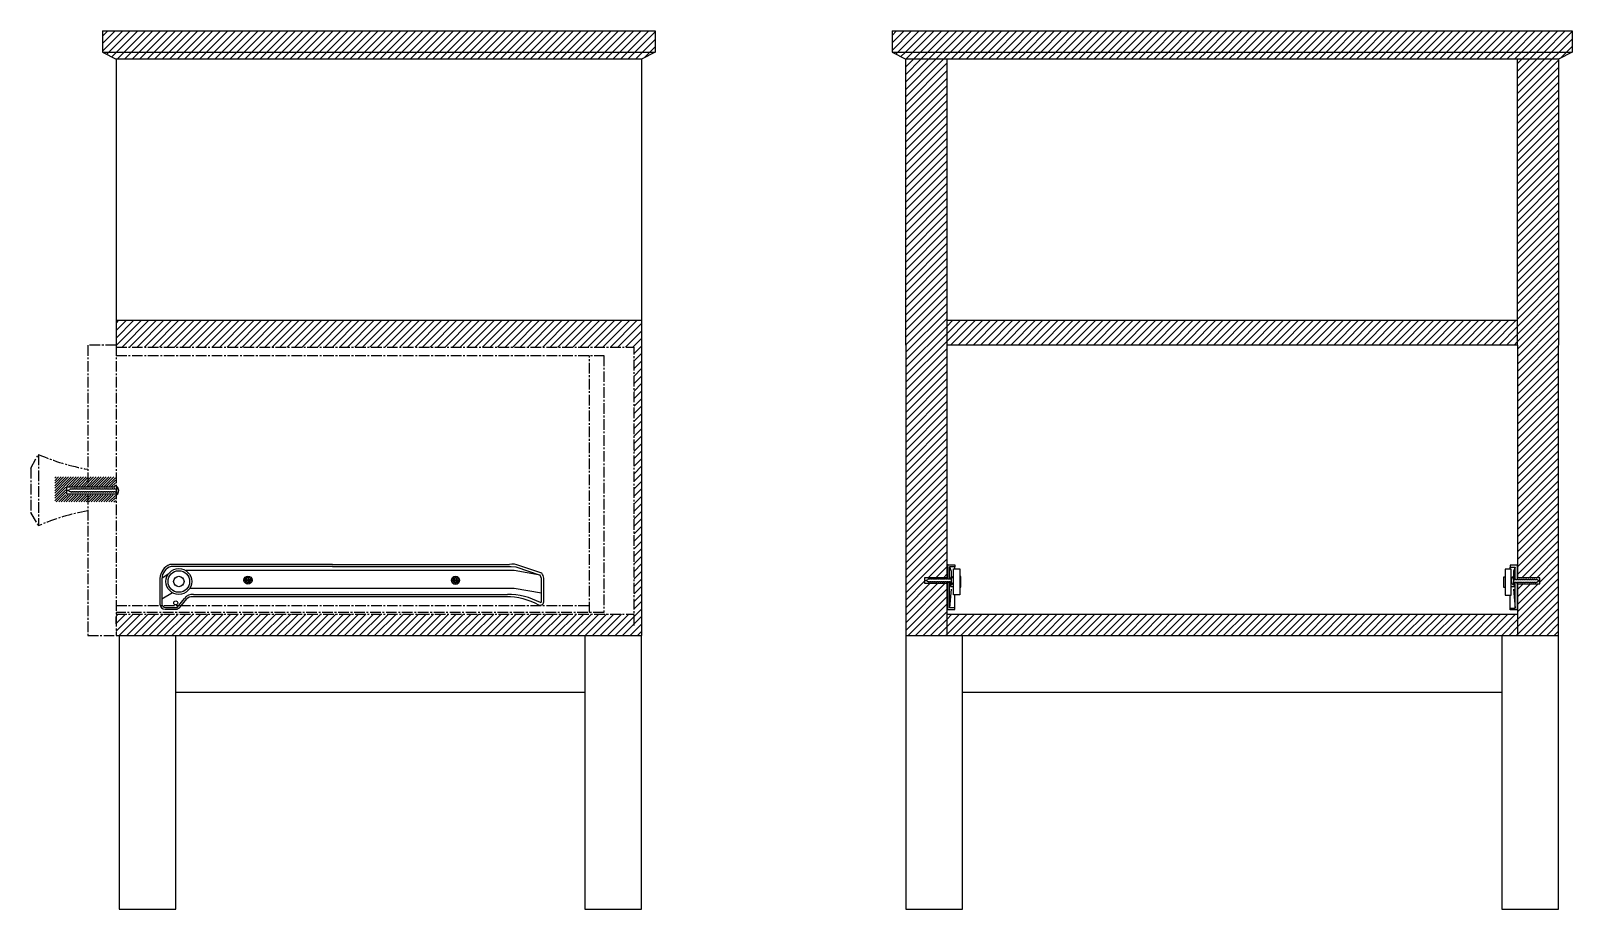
# Model space of a CAD drawing. Header units: centimetres. Extents: x -118 to 1001, y -481 to 203.
# Drawn here: x 528.3 to 637.1, y -131.3 to -69.3 of the extents above; entities that cross this region are included whole.
import ezdxf

# ---------------------------------------------------------------- set-up
doc = ezdxf.new("R2010")
doc.units = ezdxf.units.CM
doc.header["$MEASUREMENT"] = 0
doc.linetypes.add('CENTER2', pattern=[1.125, 0.75, -0.125, 0.125, -0.125])
for name, color, linetype in [('A-Furn', 8, 'Continuous'), ('binari', 1, 'Continuous'), ('cassetto', 2, 'Continuous'), ('linee di prosp', 6, 'Continuous'), ('linee in prospettp', 252, 'Continuous'), ('retini', 245, 'Continuous'), ('viti e cerniere', 3, 'Continuous')]:
    doc.layers.add(name, color=color, linetype=linetype)

# ---------------------------------------------------------------- blocks, each defined once
blk = doc.blocks.new('binariocomodino')
at = {"layer": 'linee di prosp'}
for p, q in [((0.36, 2.28), (-0.09, 1.98)), ((11.96, 2.84), (0.58, 2.84)), ((11.96, 2.54), (1.61, 2.54)), ((11.96, 2.98), (24.47, 2.98)), ((11.96, 2.84), (24.59, 2.84)), ((24.8, 2.54), (11.96, 2.54)), ((24.59, 2.84), (24.91, 2.81)), ((26.62, 2.22), (24.8, 2.54)), ((24.91, 2.81), (26.62, 2.22)), ((26.71, 1.99), (26.62, 2.22)), ((-0.22, 1.98), (-0.22, 0.17)), ((-0.09, 1.98), (-0.09, 0.17)), ((11.96, 1.27), (1.88, 1.27)), ((24.8, 1.27), (11.96, 1.27)), ((26.71, 0.94), (24.8, 1.27)), ((26.71, 0.33), (26.71, 1.99)), ((0.68, 0.97), (-0.09, 0.52)), ((1, -0.06), (1.52, 0.58)), ((2.16, 0.86), (11.96, 0.86)), ((11.96, 0.86), (24.31, 0.86)), ((11.96, 0.72), (24.23, 0.72)), ((26.65, 0.28), (26.71, 0.33)), ((0.15, -0.19), (1, -0.19)), ((0.18, -0.06), (1, -0.06))]:
    blk.add_line(p, q, dxfattribs=at)
blk.add_lwpolyline([(11.96, 2.98), (0.48, 2.98)], dxfattribs=at)
for points in [[(24.23, 0.72, -0.127421), (26.51, 0.13, 0.641777), (26.88, 0.4), (26.88, 0.4), (26.88, 2, 0.188431), (26.74, 2.35), (26.74, 2.35), (25.13, 2.91, 0.116572), (24.47, 2.98), (24.47, 2.98)], [(1.16, -0.09), (1.68, 0.55, -0.245262), (2.07, 0.72), (2.07, 0.72), (11.96, 0.72)]]:
    blk.add_lwpolyline(points, format="xyb", dxfattribs=at)
for centre, radius in [((1.12, 1.77), 0.91), ((1.12, 1.77), 0.76), ((1.12, 1.77), 0.366), ((6.01, 1.89), 0.194), ((20.66, 1.86), 0.194), ((0.9, 0.26), 0.14)]:
    blk.add_circle(centre, radius, dxfattribs=at)
for centre, radius, start, end in [((0.93, 1.93), 1.14, 112.8559, 177.4408), ((0.9, 1.9), 0.992, 108.7759, 175.2919), ((0.15, 0.18), 0.364, 181.4932, 270.0808), ((0.17, 0.2), 0.256, 186.2821, 273.1893), ((2.11, 0.1), 0.764, 86.8612, 141.065), ((24.31, -4.14), 5, 62.1698, 90), ((0.88, 0.19), 0.392, 287.1811, 315.4213)]:
    blk.add_arc(centre, radius, start, end, dxfattribs=at)

msp = doc.modelspace()

# ---------------------------------------------------------------- hatches: boundary and pattern name
at = {"layer": 'retini'}
h = msp.add_hatch(dxfattribs=at)
h.set_pattern_fill('ANSI31', color=256, scale=3)
h.paths.add_polyline_path([(572.36, -69.26), (533.36, -69.26), (533.36, -70.76), (572.36, -70.76)])
h.paths.add_polyline_path([(572.36, -70.76), (533.36, -70.76), (534.31, -71.26), (571.4, -71.26)])
h = msp.add_hatch(dxfattribs=at)
h.set_pattern_fill('ANSI31', color=256, scale=3)
h.paths.add_polyline_path([(571.4, -89.69), (534.31, -89.69), (534.31, -91.59), (570.88, -91.59), (570.88, -110.43), (534.31, -110.43), (534.31, -111.94), (571.4, -111.94)])
h = msp.add_hatch(dxfattribs=at)
h.set_pattern_fill('ANSI31', color=256)
h.set_pattern_definition([(45, (405.99261, -134.67835), (-0.08838835, 0.08838835), [])])
h.paths.add_polyline_path([(530.76, -101.42), (532.31, -101.42), (532.31, -100.75), (529.99, -100.75), (529.99, -102.51), (532.31, -102.51), (532.31, -102.02), (530.76, -102.02)])
h.paths.add_polyline_path([(534.26, -102.02), (532.31, -102.02), (532.31, -102.51), (534.26, -102.51)])
h.paths.add_polyline_path([(534.26, -100.75), (532.31, -100.75), (532.31, -101.42), (534.26, -101.43)])

# ---------------------------------------------------------------- linework, layer by layer
at = {"layer": 'A-Furn'}
for p, q in [((533.36, -69.26), (533.36, -70.76)), ((533.36, -69.26), (572.36, -69.26)), ((572.36, -69.26), (572.36, -70.76)), ((589.09, -69.26), (637.09, -69.26)), ((589.09, -69.26), (589.09, -70.76)), ((637.09, -69.26), (637.09, -70.76)), ((533.36, -70.76), (534.31, -71.26)), ((571.4, -71.26), (534.31, -71.26)), ((534.31, -71.26), (534.31, -91.6)), ((572.36, -70.76), (571.4, -71.26)), ((571.4, -71.26), (571.4, -111.94)), ((589.09, -70.76), (590.05, -71.26)), ((636.14, -71.26), (590.05, -71.26)), ((637.09, -70.76), (636.14, -71.26)), ((534.31, -89.69), (571.4, -89.69)), ((592.95, -89.69), (633.24, -89.69)), ((590.05, -91.44), (590.05, -111.94)), ((633.24, -91.44), (592.95, -91.44)), ((592.95, -91.44), (592.95, -107.84)), ((633.24, -91.44), (633.24, -107.86)), ((636.14, -111.94), (636.14, -91.44)), ((592.95, -108.28), (592.95, -111.94)), ((633.24, -108.3), (633.24, -111.94)), ((592.95, -110.43), (633.24, -110.43)), ((534.31, -111.94), (571.4, -111.94)), ((590.05, -111.94), (636.14, -111.94))]:
    msp.add_line(p, q, dxfattribs=at)
at = {"layer": 'A-Furn', "linetype": 'CENTER2'}
for p, q in [((534.31, -91.59), (570.88, -91.59)), ((570.88, -111.23), (570.88, -91.59)), ((534.31, -110.43), (570.88, -110.43))]:
    msp.add_line(p, q, dxfattribs=at)
at = {"layer": 'A-Furn'}
for points in [[(590.05, -91.44), (590.05, -71.26)], [(592.95, -71.26), (592.95, -91.44)], [(633.24, -91.44), (633.24, -71.26)], [(636.14, -71.26), (636.14, -91.44)]]:
    msp.add_lwpolyline(points, dxfattribs=at)
at = {"layer": 'binari'}
msp.add_line((534.31, -111.94), (534.52, -111.94), dxfattribs=at)
at = {"layer": 'cassetto', "linetype": 'CENTER2'}
for p, q in [((534.31, -91.44), (532.31, -91.44)), ((532.31, -91.44), (532.31, -101.48)), ((534.31, -91.44), (534.31, -111.94)), ((534.31, -92.17), (568.74, -92.17)), ((567.74, -110.32), (567.74, -92.17)), ((568.74, -92.17), (568.74, -110.32)), ((528.29, -100.12), (528.83, -99.16)), ((528.83, -99.16), (528.83, -104.19)), ((528.29, -100.12), (528.29, -103.3)), ((532.31, -101.95), (532.31, -111.94)), ((528.29, -103.3), (528.83, -104.19)), ((534.31, -109.82), (567.74, -109.82)), ((568.74, -110.32), (534.31, -110.32)), ((532.31, -111.94), (534.31, -111.94))]:
    msp.add_line(p, q, dxfattribs=at)
at = {"layer": 'cassetto'}
msp.add_line((534.31, -111.12), (534.31, -110.62), dxfattribs=at)
at = {"layer": 'cassetto', "linetype": 'CENTER2'}
for centre, start, end in [((535.07, -84.68), 246.6719, 259.9369), ((535.07, -118.67), 100.0631, 113.3281)]:
    msp.add_arc(centre, 15.77, start, end, dxfattribs=at)
at = {"layer": 'linee di prosp'}
for p, q in [((533.36, -70.76), (572.36, -70.76)), ((589.09, -70.76), (637.09, -70.76)), ((534.25, -101.48), (530.82, -101.48)), ((530.82, -101.48), (530.82, -101.95)), ((530.82, -101.95), (534.26, -101.95)), ((593.01, -106.97), (593.01, -107.91)), ((593.04, -106.95), (593.51, -106.95)), ((593.51, -107.09), (593.14, -107.09)), ((593.14, -107.09), (593.27, -107.39)), ((593.14, -107.92), (593.14, -107.09)), ((593.27, -107.39), (593.27, -107.77)), ((593.51, -106.95), (593.51, -107.09)), ((633.18, -106.97), (632.71, -106.97)), ((632.71, -106.97), (632.71, -107.11)), ((632.71, -107.11), (633.08, -107.11)), ((633.08, -107.11), (632.96, -107.41)), ((632.96, -107.41), (632.96, -107.79)), ((633.08, -107.94), (633.08, -107.11)), ((633.21, -106.99), (633.21, -107.93)), ((591.41, -108.28), (591.41, -107.84)), ((591.41, -107.84), (593.01, -107.84)), ((593.01, -108.28), (591.41, -108.28)), ((593.01, -108.15), (593.01, -110.09)), ((593.14, -109.99), (593.14, -108.15)), ((593.27, -108.66), (593.14, -109.99)), ((593.22, -107.85), (593.22, -107.96)), ((593.26, -107.85), (593.22, -107.85)), ((593.22, -108.17), (593.22, -108.48)), ((593.22, -108.48), (593.43, -108.48)), ((593.43, -107.85), (593.37, -107.85)), ((632.79, -107.87), (632.85, -107.87)), ((633, -108.5), (632.79, -108.5)), ((632.96, -107.87), (633, -107.87)), ((632.96, -108.68), (633.08, -110.01)), ((633, -107.87), (633, -107.98)), ((633, -108.19), (633, -108.5)), ((633.08, -110.01), (633.08, -108.17)), ((634.81, -107.86), (633.21, -107.86)), ((633.21, -108.17), (633.21, -110.11)), ((633.21, -108.3), (634.81, -108.3)), ((634.81, -108.3), (634.81, -107.86)), ((593.04, -110.11), (593.51, -110.11)), ((593.51, -109.99), (593.14, -109.99)), ((593.51, -110.11), (593.51, -109.99)), ((632.71, -110.13), (632.71, -110.01)), ((632.71, -110.01), (633.08, -110.01)), ((633.18, -110.13), (632.71, -110.13)), ((534.52, -111.94), (534.52, -131.26)), ((538.52, -131.26), (538.52, -111.94)), ((567.4, -111.94), (567.4, -131.26)), ((571.4, -131.26), (571.4, -111.94)), ((590.05, -111.94), (590.05, -131.26)), ((594.05, -131.26), (594.05, -111.94)), ((632.14, -111.94), (632.14, -131.26)), ((636.14, -131.26), (636.14, -111.94)), ((538.52, -115.94), (567.4, -115.94)), ((594.05, -115.94), (632.14, -115.94)), ((534.52, -131.26), (538.52, -131.26)), ((567.4, -131.26), (571.4, -131.26)), ((590.05, -131.26), (594.05, -131.26)), ((632.14, -131.26), (636.14, -131.26))]:
    msp.add_line(p, q, dxfattribs=at)
for points in [[(593.43, -107.24), (593.86, -107.24), (593.86, -109.08), (593.43, -109.08)], [(632.79, -107.26), (632.36, -107.26), (632.36, -109.1), (632.79, -109.1)]]:
    msp.add_lwpolyline(points, close=True, dxfattribs=at)
for points in [[(593.86, -108.53), (593.95, -108.53), (593.95, -107.78), (593.86, -107.78)], [(632.36, -108.55), (632.27, -108.55), (632.27, -107.8), (632.36, -107.8)]]:
    msp.add_lwpolyline(points, dxfattribs=at)
for centre, start, end in [((593.04, -106.98), 87.1352, 172.8843), ((633.18, -107), 7.1157, 92.8648), ((593.04, -110.08), 198.031, 272.8648), ((633.18, -110.1), 267.1352, 341.969)]:
    msp.add_arc(centre, 0.0309, start, end, dxfattribs=at)
at = {"layer": 'linee in prospettp'}
for p, q in [((593.51, -107.24), (593.51, -107.09)), ((632.71, -107.26), (632.71, -107.11)), ((593.51, -109.99), (593.51, -109.08)), ((632.71, -110.01), (632.71, -109.1))]:
    msp.add_line(p, q, dxfattribs=at)
at = {"layer": 'retini', "linetype": 'Continuous'}
for p, q in [((589.09, -69.58), (589.41, -69.26)), ((589.09, -70.11), (589.94, -69.26)), ((589.09, -70.64), (590.47, -69.26)), ((589.5, -70.76), (591, -69.26)), ((590.03, -70.76), (591.53, -69.26)), ((590.56, -70.76), (592.06, -69.26)), ((591.09, -70.76), (592.59, -69.26)), ((591.62, -70.76), (593.12, -69.26)), ((592.15, -70.76), (593.65, -69.26)), ((592.68, -70.76), (594.18, -69.26)), ((593.21, -70.76), (594.71, -69.26)), ((593.75, -70.76), (595.25, -69.26)), ((594.28, -70.76), (595.78, -69.26)), ((594.81, -70.76), (596.31, -69.26)), ((595.34, -70.76), (596.84, -69.26)), ((595.87, -70.76), (597.37, -69.26)), ((596.4, -70.76), (597.9, -69.26)), ((596.93, -70.76), (598.43, -69.26)), ((597.46, -70.76), (598.96, -69.26)), ((597.99, -70.76), (599.49, -69.26)), ((598.52, -70.76), (600.02, -69.26)), ((599.05, -70.76), (600.55, -69.26)), ((599.58, -70.76), (601.08, -69.26)), ((600.11, -70.76), (601.61, -69.26)), ((600.64, -70.76), (602.14, -69.26)), ((601.17, -70.76), (602.67, -69.26)), ((601.7, -70.76), (603.2, -69.26)), ((602.23, -70.76), (603.73, -69.26)), ((602.76, -70.76), (604.26, -69.26)), ((603.29, -70.76), (604.79, -69.26)), ((603.82, -70.76), (605.32, -69.26)), ((604.35, -70.76), (605.85, -69.26)), ((604.88, -70.76), (606.38, -69.26)), ((605.41, -70.76), (606.91, -69.26)), ((605.94, -70.76), (607.44, -69.26)), ((606.47, -70.76), (607.97, -69.26)), ((607, -70.76), (608.5, -69.26)), ((607.53, -70.76), (609.03, -69.26)), ((608.06, -70.76), (609.56, -69.26)), ((608.59, -70.76), (610.09, -69.26)), ((609.12, -70.76), (610.62, -69.26)), ((609.65, -70.76), (611.15, -69.26)), ((610.19, -70.76), (611.69, -69.26)), ((610.72, -70.76), (612.22, -69.26)), ((611.25, -70.76), (612.75, -69.26)), ((611.78, -70.76), (613.28, -69.26)), ((612.31, -70.76), (613.81, -69.26)), ((612.84, -70.76), (614.34, -69.26)), ((613.37, -70.76), (614.87, -69.26)), ((613.9, -70.76), (615.4, -69.26)), ((614.43, -70.76), (615.93, -69.26)), ((614.96, -70.76), (616.46, -69.26)), ((615.49, -70.76), (616.99, -69.26)), ((616.02, -70.76), (617.52, -69.26)), ((616.55, -70.76), (618.05, -69.26)), ((617.08, -70.76), (618.58, -69.26)), ((617.61, -70.76), (619.11, -69.26)), ((618.14, -70.76), (619.64, -69.26)), ((618.67, -70.76), (620.17, -69.26)), ((619.2, -70.76), (620.7, -69.26)), ((619.73, -70.76), (621.23, -69.26)), ((620.26, -70.76), (621.76, -69.26)), ((620.79, -70.76), (622.29, -69.26)), ((621.32, -70.76), (622.82, -69.26)), ((621.85, -70.76), (623.35, -69.26)), ((622.38, -70.76), (623.88, -69.26)), ((622.91, -70.76), (624.41, -69.26)), ((623.44, -70.76), (624.94, -69.26)), ((623.97, -70.76), (625.47, -69.26)), ((624.5, -70.76), (626, -69.26)), ((625.03, -70.76), (626.53, -69.26)), ((625.56, -70.76), (627.06, -69.26)), ((626.1, -70.76), (627.6, -69.26)), ((626.63, -70.76), (628.13, -69.26)), ((627.16, -70.76), (628.66, -69.26)), ((627.69, -70.76), (629.19, -69.26)), ((628.22, -70.76), (629.72, -69.26)), ((628.75, -70.76), (630.25, -69.26)), ((629.28, -70.76), (630.78, -69.26)), ((629.81, -70.76), (631.31, -69.26)), ((630.34, -70.76), (631.84, -69.26)), ((630.87, -70.76), (632.37, -69.26)), ((631.4, -70.76), (632.9, -69.26)), ((631.93, -70.76), (633.43, -69.26)), ((632.46, -70.76), (633.96, -69.26)), ((632.99, -70.76), (634.49, -69.26)), ((633.52, -70.76), (635.02, -69.26)), ((634.05, -70.76), (635.55, -69.26)), ((634.58, -70.76), (636.08, -69.26)), ((635.11, -70.76), (636.61, -69.26)), ((635.64, -70.76), (637.09, -69.31)), ((636.17, -70.76), (637.09, -69.84)), ((636.7, -70.76), (637.09, -70.37)), ((589.36, -70.9), (589.5, -70.76)), ((589.71, -71.08), (590.03, -70.76)), ((590.05, -71.27), (590.06, -71.26)), ((590.05, -71.8), (590.59, -71.26)), ((590.05, -72.33), (591.12, -71.26)), ((590.05, -72.86), (591.65, -71.26)), ((590.05, -73.39), (592.18, -71.26)), ((590.05, -73.92), (592.71, -71.26)), ((590.05, -74.45), (592.95, -71.55)), ((590.06, -71.26), (590.56, -70.76)), ((590.59, -71.26), (591.09, -70.76)), ((591.12, -71.26), (591.62, -70.76)), ((591.65, -71.26), (592.15, -70.76)), ((592.18, -71.26), (592.68, -70.76)), ((592.71, -71.26), (593.21, -70.76)), ((593.25, -71.26), (593.75, -70.76)), ((593.78, -71.26), (594.28, -70.76)), ((594.31, -71.26), (594.81, -70.76)), ((594.84, -71.26), (595.34, -70.76)), ((595.37, -71.26), (595.87, -70.76)), ((595.9, -71.26), (596.4, -70.76)), ((596.43, -71.26), (596.93, -70.76)), ((596.96, -71.26), (597.46, -70.76)), ((597.49, -71.26), (597.99, -70.76)), ((598.02, -71.26), (598.52, -70.76)), ((598.55, -71.26), (599.05, -70.76)), ((599.08, -71.26), (599.58, -70.76)), ((599.61, -71.26), (600.11, -70.76)), ((600.14, -71.26), (600.64, -70.76)), ((600.67, -71.26), (601.17, -70.76)), ((601.2, -71.26), (601.7, -70.76)), ((601.73, -71.26), (602.23, -70.76)), ((602.26, -71.26), (602.76, -70.76)), ((602.79, -71.26), (603.29, -70.76)), ((603.32, -71.26), (603.82, -70.76)), ((603.85, -71.26), (604.35, -70.76)), ((604.38, -71.26), (604.88, -70.76)), ((604.91, -71.26), (605.41, -70.76)), ((605.44, -71.26), (605.94, -70.76)), ((605.97, -71.26), (606.47, -70.76)), ((606.5, -71.26), (607, -70.76)), ((607.03, -71.26), (607.53, -70.76)), ((607.56, -71.26), (608.06, -70.76)), ((608.09, -71.26), (608.59, -70.76)), ((608.62, -71.26), (609.12, -70.76)), ((609.15, -71.26), (609.65, -70.76)), ((609.69, -71.26), (610.19, -70.76)), ((610.22, -71.26), (610.72, -70.76)), ((610.75, -71.26), (611.25, -70.76)), ((611.28, -71.26), (611.78, -70.76)), ((611.81, -71.26), (612.31, -70.76)), ((612.34, -71.26), (612.84, -70.76)), ((612.87, -71.26), (613.37, -70.76)), ((613.4, -71.26), (613.9, -70.76)), ((613.93, -71.26), (614.43, -70.76)), ((614.46, -71.26), (614.96, -70.76)), ((614.99, -71.26), (615.49, -70.76)), ((615.52, -71.26), (616.02, -70.76)), ((616.05, -71.26), (616.55, -70.76)), ((616.58, -71.26), (617.08, -70.76)), ((617.11, -71.26), (617.61, -70.76)), ((617.64, -71.26), (618.14, -70.76)), ((618.17, -71.26), (618.67, -70.76)), ((618.7, -71.26), (619.2, -70.76)), ((619.23, -71.26), (619.73, -70.76)), ((619.76, -71.26), (620.26, -70.76)), ((620.29, -71.26), (620.79, -70.76)), ((620.82, -71.26), (621.32, -70.76)), ((621.35, -71.26), (621.85, -70.76)), ((621.88, -71.26), (622.38, -70.76)), ((622.41, -71.26), (622.91, -70.76)), ((622.94, -71.26), (623.44, -70.76)), ((623.47, -71.26), (623.97, -70.76)), ((624, -71.26), (624.5, -70.76)), ((624.53, -71.26), (625.03, -70.76)), ((625.06, -71.26), (625.56, -70.76)), ((625.6, -71.26), (626.1, -70.76)), ((626.13, -71.26), (626.63, -70.76)), ((626.66, -71.26), (627.16, -70.76)), ((627.19, -71.26), (627.69, -70.76)), ((627.72, -71.26), (628.22, -70.76)), ((628.25, -71.26), (628.75, -70.76)), ((628.78, -71.26), (629.28, -70.76)), ((629.31, -71.26), (629.81, -70.76)), ((629.84, -71.26), (630.34, -70.76)), ((630.37, -71.26), (630.87, -70.76)), ((630.9, -71.26), (631.4, -70.76)), ((631.43, -71.26), (631.93, -70.76)), ((631.96, -71.26), (632.46, -70.76)), ((632.49, -71.26), (632.99, -70.76)), ((633.02, -71.26), (633.52, -70.76)), ((633.24, -71.57), (633.55, -71.26)), ((633.24, -72.1), (634.08, -71.26)), ((633.24, -72.63), (634.61, -71.26)), ((633.24, -73.16), (635.14, -71.26)), ((633.24, -73.69), (635.67, -71.26)), ((633.24, -74.22), (636.14, -71.32)), ((633.55, -71.26), (634.05, -70.76)), ((634.08, -71.26), (634.58, -70.76)), ((634.61, -71.26), (635.11, -70.76)), ((635.14, -71.26), (635.64, -70.76)), ((635.67, -71.26), (636.17, -70.76)), ((636.27, -71.19), (636.7, -70.76)), ((590.05, -74.98), (592.95, -72.08)), ((590.05, -75.51), (592.95, -72.62)), ((633.24, -74.75), (636.14, -71.85)), ((633.24, -75.28), (636.14, -72.38)), ((590.05, -76.04), (592.95, -73.15)), ((590.05, -76.57), (592.95, -73.68)), ((633.24, -75.81), (636.14, -72.91)), ((633.24, -76.34), (636.14, -73.44)), ((633.24, -76.87), (636.14, -73.97)), ((590.05, -77.1), (592.95, -74.21)), ((590.05, -77.63), (592.95, -74.74)), ((633.24, -77.4), (636.14, -74.5)), ((633.24, -77.93), (636.14, -75.03)), ((590.05, -78.16), (592.95, -75.27)), ((590.05, -78.69), (592.95, -75.8)), ((633.24, -78.46), (636.14, -75.57)), ((633.24, -78.99), (636.14, -76.1)), ((590.05, -79.23), (592.95, -76.33)), ((590.05, -79.76), (592.95, -76.86)), ((633.24, -79.52), (636.14, -76.63)), ((633.24, -80.05), (636.14, -77.16)), ((590.05, -80.29), (592.95, -77.39)), ((590.05, -80.82), (592.95, -77.92)), ((633.24, -80.58), (636.14, -77.69)), ((633.24, -81.11), (636.14, -78.22)), ((590.05, -81.35), (592.95, -78.45)), ((590.05, -81.88), (592.95, -78.98)), ((633.24, -81.64), (636.14, -78.75)), ((633.24, -82.18), (636.14, -79.28)), ((590.05, -82.41), (592.95, -79.51)), ((590.05, -82.94), (592.95, -80.04)), ((633.24, -82.71), (636.14, -79.81)), ((633.24, -83.24), (636.14, -80.34)), ((590.05, -83.47), (592.95, -80.57)), ((590.05, -84), (592.95, -81.1)), ((633.24, -83.77), (636.14, -80.87)), ((633.24, -84.3), (636.14, -81.4)), ((590.05, -84.53), (592.95, -81.63)), ((590.05, -85.06), (592.95, -82.16)), ((633.24, -84.83), (636.14, -81.93)), ((633.24, -85.36), (636.14, -82.46)), ((590.05, -85.59), (592.95, -82.69)), ((590.05, -86.12), (592.95, -83.22)), ((590.05, -86.65), (592.95, -83.75)), ((633.24, -85.89), (636.14, -82.99)), ((633.24, -86.42), (636.14, -83.52)), ((590.05, -87.18), (592.95, -84.28)), ((590.05, -87.71), (592.95, -84.81)), ((633.24, -86.95), (636.14, -84.05)), ((633.24, -87.48), (636.14, -84.58)), ((590.05, -88.24), (592.95, -85.34)), ((590.05, -88.77), (592.95, -85.87)), ((633.24, -88.01), (636.14, -85.11)), ((633.24, -88.54), (636.14, -85.64)), ((590.05, -89.3), (592.95, -86.4)), ((590.05, -89.83), (592.95, -86.93)), ((633.24, -89.07), (636.14, -86.17)), ((633.24, -89.6), (636.14, -86.7)), ((590.05, -90.36), (592.95, -87.46)), ((590.05, -90.89), (592.95, -87.99)), ((633.24, -90.13), (636.14, -87.23)), ((633.24, -90.66), (636.14, -87.76)), ((590.05, -91.42), (592.95, -88.53)), ((590.05, -91.95), (592.95, -89.06)), ((633.24, -91.19), (636.14, -88.29)), ((633.24, -91.72), (636.14, -88.82)), ((590.05, -92.48), (592.95, -89.59)), ((590.05, -93.01), (592.95, -90.12)), ((592.95, -90.12), (593.38, -89.69)), ((592.95, -90.65), (593.91, -89.69)), ((592.95, -91.18), (594.44, -89.69)), ((593.22, -91.44), (594.97, -89.69)), ((593.75, -91.44), (595.5, -89.69)), ((594.28, -91.44), (596.03, -89.69)), ((594.81, -91.44), (596.56, -89.69)), ((595.34, -91.44), (597.09, -89.69)), ((595.87, -91.44), (597.62, -89.69)), ((596.4, -91.44), (598.15, -89.69)), ((596.93, -91.44), (598.68, -89.69)), ((597.46, -91.44), (599.21, -89.69)), ((597.99, -91.44), (599.74, -89.69)), ((598.52, -91.44), (600.27, -89.69)), ((599.05, -91.44), (600.8, -89.69)), ((599.58, -91.44), (601.33, -89.69)), ((600.11, -91.44), (601.86, -89.69)), ((600.64, -91.44), (602.39, -89.69)), ((601.17, -91.44), (602.93, -89.69)), ((601.7, -91.44), (603.46, -89.69)), ((602.23, -91.44), (603.99, -89.69)), ((602.77, -91.44), (604.52, -89.69)), ((603.3, -91.44), (605.05, -89.69)), ((603.83, -91.44), (605.58, -89.69)), ((604.36, -91.44), (606.11, -89.69)), ((604.89, -91.44), (606.64, -89.69)), ((605.42, -91.44), (607.17, -89.69)), ((605.95, -91.44), (607.7, -89.69)), ((606.48, -91.44), (608.23, -89.69)), ((607.01, -91.44), (608.76, -89.69)), ((607.54, -91.44), (609.29, -89.69)), ((608.07, -91.44), (609.82, -89.69)), ((608.6, -91.44), (610.35, -89.69)), ((609.13, -91.44), (610.88, -89.69)), ((609.66, -91.44), (611.41, -89.69)), ((610.19, -91.44), (611.94, -89.69)), ((610.72, -91.44), (612.47, -89.69)), ((611.25, -91.44), (613, -89.69)), ((611.78, -91.44), (613.53, -89.69)), ((612.31, -91.44), (614.06, -89.69)), ((612.84, -91.44), (614.59, -89.69)), ((613.37, -91.44), (615.12, -89.69)), ((613.9, -91.44), (615.65, -89.69)), ((614.43, -91.44), (616.18, -89.69)), ((614.96, -91.44), (616.71, -89.69)), ((615.49, -91.44), (617.24, -89.69)), ((616.02, -91.44), (617.77, -89.69)), ((616.55, -91.44), (618.3, -89.69)), ((617.08, -91.44), (618.84, -89.69)), ((617.61, -91.44), (619.37, -89.69)), ((618.14, -91.44), (619.9, -89.69)), ((618.67, -91.44), (620.43, -89.69)), ((619.21, -91.44), (620.96, -89.69)), ((619.74, -91.44), (621.49, -89.69)), ((620.27, -91.44), (622.02, -89.69)), ((620.8, -91.44), (622.55, -89.69)), ((621.33, -91.44), (623.08, -89.69)), ((621.86, -91.44), (623.61, -89.69)), ((622.39, -91.44), (624.14, -89.69)), ((622.92, -91.44), (624.67, -89.69)), ((623.45, -91.44), (625.2, -89.69)), ((623.98, -91.44), (625.73, -89.69)), ((624.51, -91.44), (626.26, -89.69)), ((625.04, -91.44), (626.79, -89.69)), ((625.57, -91.44), (627.32, -89.69)), ((626.1, -91.44), (627.85, -89.69)), ((626.63, -91.44), (628.38, -89.69)), ((627.16, -91.44), (628.91, -89.69)), ((627.69, -91.44), (629.44, -89.69)), ((628.22, -91.44), (629.97, -89.69)), ((628.75, -91.44), (630.5, -89.69)), ((629.28, -91.44), (631.03, -89.69)), ((629.81, -91.44), (631.56, -89.69)), ((630.34, -91.44), (632.09, -89.69)), ((630.87, -91.44), (632.62, -89.69)), ((631.4, -91.44), (633.15, -89.69)), ((631.93, -91.44), (633.24, -90.13)), ((633.24, -92.25), (636.14, -89.35)), ((633.24, -92.78), (636.14, -89.88)), ((590.05, -93.54), (592.95, -90.65)), ((590.05, -94.07), (592.95, -91.18)), ((632.46, -91.44), (633.24, -90.66)), ((632.99, -91.44), (633.24, -91.19)), ((633.24, -93.31), (636.14, -90.41)), ((633.24, -93.84), (636.14, -90.94)), ((590.05, -94.6), (592.95, -91.71)), ((590.05, -95.14), (592.95, -92.24)), ((633.24, -94.37), (636.14, -91.48)), ((633.24, -94.9), (636.14, -92.01)), ((590.05, -95.67), (592.95, -92.77)), ((590.05, -96.2), (592.95, -93.3)), ((633.24, -95.43), (636.14, -92.54)), ((633.24, -95.96), (636.14, -93.07)), ((590.05, -96.73), (592.95, -93.83)), ((590.05, -97.26), (592.95, -94.36)), ((633.24, -96.49), (636.14, -93.6)), ((633.24, -97.02), (636.14, -94.13)), ((633.24, -97.55), (636.14, -94.66)), ((590.05, -97.79), (592.95, -94.89)), ((590.05, -98.32), (592.95, -95.42)), ((633.24, -98.09), (636.14, -95.19)), ((633.24, -98.62), (636.14, -95.72)), ((590.05, -98.85), (592.95, -95.95)), ((590.05, -99.38), (592.95, -96.48)), ((633.24, -99.15), (636.14, -96.25)), ((633.24, -99.68), (636.14, -96.78)), ((590.05, -99.91), (592.95, -97.01)), ((590.05, -100.44), (592.95, -97.54)), ((633.24, -100.21), (636.14, -97.31)), ((633.24, -100.74), (636.14, -97.84)), ((590.05, -100.97), (592.95, -98.07)), ((590.05, -101.5), (592.95, -98.6)), ((633.24, -101.27), (636.14, -98.37)), ((633.24, -101.8), (636.14, -98.9)), ((590.05, -102.03), (592.95, -99.13)), ((590.05, -102.56), (592.95, -99.66)), ((633.24, -102.33), (636.14, -99.43)), ((633.24, -102.86), (636.14, -99.96)), ((590.05, -103.09), (592.95, -100.19)), ((590.05, -103.62), (592.95, -100.72)), ((633.24, -103.39), (636.14, -100.49)), ((633.24, -103.92), (636.14, -101.02)), ((590.05, -104.15), (592.95, -101.25)), ((590.05, -104.68), (592.95, -101.78)), ((633.24, -104.45), (636.14, -101.55)), ((633.24, -104.98), (636.14, -102.08)), ((590.05, -105.21), (592.95, -102.31)), ((590.05, -105.74), (592.95, -102.84)), ((633.24, -105.51), (636.14, -102.61)), ((633.24, -106.04), (636.14, -103.14)), ((590.05, -106.27), (592.95, -103.37)), ((590.05, -106.8), (592.95, -103.9)), ((590.05, -107.33), (592.95, -104.44)), ((633.24, -106.57), (636.14, -103.67)), ((633.24, -107.1), (636.14, -104.2)), ((590.05, -107.86), (592.95, -104.97)), ((590.05, -108.39), (592.95, -105.5)), ((633.24, -107.63), (636.14, -104.73)), ((633.54, -107.86), (636.14, -105.26)), ((590.05, -108.92), (592.95, -106.03)), ((591.67, -107.84), (592.95, -106.56)), ((634.07, -107.86), (636.14, -105.79)), ((634.6, -107.86), (636.14, -106.32)), ((592.2, -107.84), (592.95, -107.09)), ((592.73, -107.84), (592.95, -107.62)), ((633.24, -110.28), (636.14, -107.39)), ((634.81, -108.18), (636.14, -106.85)), ((590.05, -109.45), (591.41, -108.09)), ((590.05, -109.98), (591.76, -108.28)), ((590.05, -110.51), (592.29, -108.28)), ((590.05, -111.04), (592.82, -108.28)), ((590.05, -111.58), (592.95, -108.68)), ((633.24, -110.81), (636.14, -107.92)), ((633.24, -108.69), (633.63, -108.3)), ((633.24, -109.22), (634.16, -108.3)), ((633.24, -109.75), (634.69, -108.3)), ((633.24, -111.34), (636.14, -108.45)), ((590.22, -111.94), (592.95, -109.21)), ((590.75, -111.94), (592.95, -109.74)), ((633.24, -111.87), (636.14, -108.98)), ((633.71, -111.94), (636.14, -109.51)), ((591.28, -111.94), (592.95, -110.27)), ((591.81, -111.94), (592.95, -110.8)), ((592.95, -110.8), (593.31, -110.43)), ((592.95, -111.33), (593.85, -110.43)), ((592.95, -111.86), (594.38, -110.43)), ((593.4, -111.94), (594.91, -110.43)), ((593.93, -111.94), (595.44, -110.43)), ((594.46, -111.94), (595.97, -110.43)), ((594.99, -111.94), (596.5, -110.43)), ((595.52, -111.94), (597.03, -110.43)), ((596.05, -111.94), (597.56, -110.43)), ((596.58, -111.94), (598.09, -110.43)), ((597.11, -111.94), (598.62, -110.43)), ((597.65, -111.94), (599.15, -110.43)), ((598.18, -111.94), (599.68, -110.43)), ((598.71, -111.94), (600.21, -110.43)), ((599.24, -111.94), (600.74, -110.43)), ((599.77, -111.94), (601.27, -110.43)), ((600.3, -111.94), (601.8, -110.43)), ((600.83, -111.94), (602.33, -110.43)), ((601.36, -111.94), (602.86, -110.43)), ((601.89, -111.94), (603.39, -110.43)), ((602.42, -111.94), (603.92, -110.43)), ((602.95, -111.94), (604.45, -110.43)), ((603.48, -111.94), (604.98, -110.43)), ((604.01, -111.94), (605.51, -110.43)), ((604.54, -111.94), (606.04, -110.43)), ((605.07, -111.94), (606.57, -110.43)), ((605.6, -111.94), (607.1, -110.43)), ((606.13, -111.94), (607.63, -110.43)), ((606.66, -111.94), (608.16, -110.43)), ((607.19, -111.94), (608.69, -110.43)), ((607.72, -111.94), (609.22, -110.43)), ((608.25, -111.94), (609.76, -110.43)), ((608.78, -111.94), (610.29, -110.43)), ((609.31, -111.94), (610.82, -110.43)), ((609.84, -111.94), (611.35, -110.43)), ((610.37, -111.94), (611.88, -110.43)), ((610.9, -111.94), (612.41, -110.43)), ((611.43, -111.94), (612.94, -110.43)), ((611.96, -111.94), (613.47, -110.43)), ((612.49, -111.94), (614, -110.43)), ((613.02, -111.94), (614.53, -110.43)), ((613.56, -111.94), (615.06, -110.43)), ((614.09, -111.94), (615.59, -110.43)), ((614.62, -111.94), (616.12, -110.43)), ((615.15, -111.94), (616.65, -110.43)), ((615.68, -111.94), (617.18, -110.43)), ((616.21, -111.94), (617.71, -110.43)), ((616.74, -111.94), (618.24, -110.43)), ((617.27, -111.94), (618.77, -110.43)), ((617.8, -111.94), (619.3, -110.43)), ((618.33, -111.94), (619.83, -110.43)), ((618.86, -111.94), (620.36, -110.43)), ((619.39, -111.94), (620.89, -110.43)), ((619.92, -111.94), (621.42, -110.43)), ((620.45, -111.94), (621.95, -110.43)), ((620.98, -111.94), (622.48, -110.43)), ((621.51, -111.94), (623.01, -110.43)), ((622.04, -111.94), (623.54, -110.43)), ((622.57, -111.94), (624.07, -110.43)), ((623.1, -111.94), (624.6, -110.43)), ((623.63, -111.94), (625.13, -110.43)), ((624.16, -111.94), (625.66, -110.43)), ((624.69, -111.94), (626.2, -110.43)), ((625.22, -111.94), (626.73, -110.43)), ((625.75, -111.94), (627.26, -110.43)), ((626.28, -111.94), (627.79, -110.43)), ((626.81, -111.94), (628.32, -110.43)), ((627.34, -111.94), (628.85, -110.43)), ((627.87, -111.94), (629.38, -110.43)), ((628.4, -111.94), (629.91, -110.43)), ((628.93, -111.94), (630.44, -110.43)), ((629.47, -111.94), (630.97, -110.43)), ((630, -111.94), (631.5, -110.43)), ((630.53, -111.94), (632.03, -110.43)), ((631.06, -111.94), (632.56, -110.43)), ((631.59, -111.94), (633.09, -110.43)), ((632.12, -111.94), (633.24, -110.81)), ((634.24, -111.94), (636.14, -110.04)), ((634.77, -111.94), (636.14, -110.57)), ((592.34, -111.94), (592.95, -111.33)), ((592.87, -111.94), (592.95, -111.86)), ((632.65, -111.94), (633.24, -111.34)), ((633.18, -111.94), (633.24, -111.87)), ((635.3, -111.94), (636.14, -111.1)), ((635.83, -111.94), (636.14, -111.63))]:
    msp.add_line(p, q, dxfattribs=at)
at = {"layer": 'viti e cerniere'}
for p, q in [((531.1, -101.56), (531.04, -101.63)), ((531.1, -101.56), (531.1, -101.61)), ((531.18, -101.61), (531.1, -101.61)), ((531.13, -101.8), (531.13, -101.85)), ((531.19, -101.8), (531.13, -101.85)), ((531.24, -101.56), (531.18, -101.61)), ((531.26, -101.8), (531.19, -101.8)), ((531.24, -101.56), (531.24, -101.61)), ((531.31, -101.61), (531.24, -101.61)), ((531.26, -101.8), (531.26, -101.85)), ((531.32, -101.8), (531.26, -101.85)), ((531.37, -101.56), (531.31, -101.61)), ((531.4, -101.8), (531.32, -101.8)), ((531.37, -101.56), (531.37, -101.61)), ((531.45, -101.61), (531.37, -101.61)), ((531.4, -101.8), (531.4, -101.85)), ((531.46, -101.8), (531.4, -101.85)), ((531.51, -101.56), (531.45, -101.61)), ((531.53, -101.8), (531.46, -101.8)), ((531.51, -101.56), (531.51, -101.61)), ((531.58, -101.61), (531.51, -101.61)), ((531.53, -101.8), (531.53, -101.85)), ((531.59, -101.8), (531.53, -101.85)), ((531.64, -101.56), (531.58, -101.61)), ((531.67, -101.8), (531.59, -101.8)), ((531.64, -101.56), (531.64, -101.61)), ((531.72, -101.61), (531.64, -101.61)), ((531.67, -101.8), (531.67, -101.85)), ((531.73, -101.8), (531.67, -101.85)), ((531.78, -101.56), (531.72, -101.61)), ((531.8, -101.8), (531.73, -101.8)), ((531.78, -101.56), (531.78, -101.61)), ((531.85, -101.61), (531.78, -101.61)), ((531.8, -101.8), (531.8, -101.85)), ((531.86, -101.8), (531.8, -101.85)), ((531.91, -101.56), (531.85, -101.61)), ((531.94, -101.8), (531.86, -101.8)), ((531.91, -101.56), (531.91, -101.61)), ((531.99, -101.61), (531.91, -101.61)), ((531.94, -101.8), (531.94, -101.85)), ((532, -101.8), (531.94, -101.85)), ((532.05, -101.56), (531.99, -101.61)), ((532.08, -101.8), (532, -101.8)), ((532.05, -101.56), (532.05, -101.61)), ((532.13, -101.61), (532.05, -101.61)), ((532.08, -101.8), (532.08, -101.85)), ((532.14, -101.8), (532.08, -101.85)), ((532.19, -101.56), (532.13, -101.61)), ((532.21, -101.8), (532.14, -101.8)), ((532.19, -101.56), (532.19, -101.61)), ((532.26, -101.61), (532.19, -101.61)), ((532.21, -101.8), (532.21, -101.85)), ((532.27, -101.8), (532.21, -101.85)), ((532.32, -101.56), (532.26, -101.61)), ((532.35, -101.8), (532.27, -101.8)), ((532.32, -101.56), (532.32, -101.61)), ((532.4, -101.61), (532.32, -101.61)), ((532.35, -101.8), (532.35, -101.85)), ((532.41, -101.8), (532.35, -101.85)), ((532.46, -101.56), (532.4, -101.61)), ((532.48, -101.8), (532.41, -101.8)), ((532.46, -101.56), (532.46, -101.61)), ((532.53, -101.61), (532.46, -101.61)), ((532.48, -101.8), (532.48, -101.85)), ((532.54, -101.8), (532.48, -101.85)), ((532.59, -101.56), (532.53, -101.61)), ((532.62, -101.8), (532.54, -101.8)), ((532.59, -101.56), (532.59, -101.61)), ((532.67, -101.61), (532.59, -101.61)), ((532.62, -101.8), (532.62, -101.85)), ((532.68, -101.8), (532.62, -101.85)), ((532.73, -101.56), (532.67, -101.61)), ((532.75, -101.8), (532.68, -101.8)), ((532.73, -101.56), (532.73, -101.61)), ((532.8, -101.61), (532.73, -101.61)), ((532.75, -101.8), (532.75, -101.85)), ((532.81, -101.8), (532.75, -101.85)), ((532.86, -101.56), (532.8, -101.61)), ((532.89, -101.8), (532.81, -101.8)), ((532.86, -101.56), (532.86, -101.61)), ((532.94, -101.61), (532.86, -101.61)), ((532.89, -101.8), (532.89, -101.85)), ((532.95, -101.8), (532.89, -101.85)), ((533, -101.56), (532.94, -101.61)), ((533.03, -101.8), (532.95, -101.8)), ((533, -101.56), (533, -101.61)), ((533.08, -101.61), (533, -101.61)), ((533.03, -101.8), (533.03, -101.85)), ((533.08, -101.8), (533.03, -101.85)), ((533.13, -101.56), (533.08, -101.61)), ((533.16, -101.8), (533.08, -101.8)), ((533.13, -101.56), (533.13, -101.61)), ((533.21, -101.61), (533.13, -101.61)), ((533.16, -101.8), (533.16, -101.85)), ((533.22, -101.8), (533.16, -101.85)), ((533.27, -101.56), (533.21, -101.61)), ((533.3, -101.8), (533.22, -101.8)), ((533.27, -101.56), (533.27, -101.61)), ((533.35, -101.61), (533.27, -101.61)), ((533.3, -101.8), (533.3, -101.85)), ((533.36, -101.8), (533.3, -101.85)), ((533.41, -101.56), (533.35, -101.61)), ((533.43, -101.8), (533.36, -101.8)), ((533.41, -101.56), (533.41, -101.61)), ((533.48, -101.61), (533.41, -101.61)), ((533.43, -101.8), (533.43, -101.85)), ((533.49, -101.8), (533.43, -101.85)), ((533.54, -101.56), (533.48, -101.61)), ((533.57, -101.8), (533.49, -101.8)), ((533.54, -101.56), (533.54, -101.61)), ((533.62, -101.61), (533.54, -101.61)), ((533.57, -101.8), (533.57, -101.85)), ((533.63, -101.8), (533.57, -101.85)), ((533.68, -101.56), (533.62, -101.61)), ((533.7, -101.8), (533.63, -101.8)), ((533.68, -101.56), (533.68, -101.61)), ((533.75, -101.61), (533.68, -101.61)), ((533.7, -101.8), (533.7, -101.85)), ((533.76, -101.8), (533.7, -101.85)), ((533.81, -101.56), (533.75, -101.61)), ((533.84, -101.8), (533.76, -101.8)), ((533.81, -101.56), (533.81, -101.61)), ((533.89, -101.61), (533.81, -101.61)), ((533.84, -101.8), (533.84, -101.85)), ((533.9, -101.8), (533.84, -101.85)), ((533.95, -101.56), (533.89, -101.61)), ((533.97, -101.8), (533.9, -101.8)), ((533.95, -101.56), (533.95, -101.61)), ((534.02, -101.61), (533.95, -101.61)), ((533.97, -101.8), (533.97, -101.85)), ((534.03, -101.8), (533.97, -101.85)), ((534.08, -101.56), (534.02, -101.61)), ((534.11, -101.8), (534.03, -101.8)), ((534.08, -101.56), (534.08, -101.61)), ((534.16, -101.61), (534.08, -101.61)), ((534.11, -101.8), (534.11, -101.85)), ((534.17, -101.8), (534.11, -101.85)), ((534.22, -101.56), (534.16, -101.61)), ((534.25, -101.8), (534.17, -101.8)), ((534.22, -101.56), (534.22, -101.61)), ((534.3, -101.61), (534.22, -101.61)), ((534.25, -101.8), (534.25, -101.85)), ((534.3, -101.8), (534.25, -101.85)), ((534.33, -101.58), (534.3, -101.61)), ((534.33, -101.8), (534.3, -101.8)), ((534.37, -101.42), (534.33, -101.42)), ((534.33, -101.42), (534.33, -101.99)), ((534.33, -101.99), (534.37, -101.99)), ((543.42, -108.08), (543.42, -107.98)), ((543.42, -107.98), (543.57, -107.98)), ((543.57, -108.08), (543.42, -108.08)), ((543.57, -107.83), (543.67, -107.83)), ((543.57, -107.98), (543.57, -107.83)), ((543.57, -107.98), (543.67, -108.08)), ((543.57, -108.08), (543.67, -107.98)), ((543.57, -108.23), (543.57, -108.08)), ((543.67, -108.23), (543.57, -108.23)), ((543.67, -107.83), (543.67, -107.98)), ((543.67, -107.98), (543.82, -107.98)), ((543.67, -108.08), (543.67, -108.23)), ((543.82, -108.08), (543.67, -108.08)), ((543.82, -107.98), (543.82, -108.08)), ((558.07, -108.1), (558.07, -108)), ((558.07, -108), (558.22, -108)), ((558.22, -108.1), (558.07, -108.1)), ((558.22, -107.85), (558.32, -107.85)), ((558.22, -108), (558.22, -107.85)), ((558.22, -108), (558.32, -108.1)), ((558.22, -108.1), (558.32, -108)), ((558.22, -108.25), (558.22, -108.1)), ((558.32, -108.25), (558.22, -108.25)), ((558.32, -107.85), (558.32, -108)), ((558.32, -108), (558.47, -108)), ((558.32, -108.1), (558.32, -108.25)), ((558.47, -108.1), (558.32, -108.1)), ((558.47, -108), (558.47, -108.1)), ((591.47, -108.06), (591.6, -107.98)), ((591.63, -108.15), (591.47, -108.06)), ((591.66, -107.91), (591.6, -107.98)), ((591.69, -108.15), (591.63, -108.15)), ((591.66, -107.91), (591.66, -107.96)), ((591.74, -107.96), (591.66, -107.96)), ((591.69, -108.15), (591.69, -108.21)), ((591.75, -108.15), (591.69, -108.21)), ((591.8, -107.91), (591.74, -107.96)), ((591.83, -108.15), (591.75, -108.15)), ((591.8, -107.91), (591.8, -107.96)), ((591.87, -107.96), (591.8, -107.96)), ((591.83, -108.15), (591.83, -108.21)), ((591.88, -108.15), (591.83, -108.21)), ((591.93, -107.91), (591.87, -107.96)), ((591.96, -108.15), (591.88, -108.15)), ((591.93, -107.91), (591.93, -107.96)), ((592.01, -107.96), (591.93, -107.96)), ((591.96, -108.15), (591.96, -108.21)), ((592.02, -108.15), (591.96, -108.21)), ((592.07, -107.91), (592.01, -107.96)), ((592.1, -108.15), (592.02, -108.15)), ((592.07, -107.91), (592.07, -107.96)), ((592.15, -107.96), (592.07, -107.96)), ((592.1, -108.15), (592.1, -108.21)), ((592.16, -108.15), (592.1, -108.21)), ((592.21, -107.91), (592.15, -107.96)), ((592.23, -108.15), (592.16, -108.15)), ((592.21, -107.91), (592.21, -107.96)), ((592.28, -107.96), (592.21, -107.96)), ((592.23, -108.15), (592.23, -108.21)), ((592.29, -108.15), (592.23, -108.21)), ((592.34, -107.91), (592.28, -107.96)), ((592.37, -108.15), (592.29, -108.15)), ((592.34, -107.91), (592.34, -107.96)), ((592.42, -107.96), (592.34, -107.96)), ((592.37, -108.15), (592.37, -108.21)), ((592.43, -108.15), (592.37, -108.21)), ((592.48, -107.91), (592.42, -107.96)), ((592.5, -108.15), (592.43, -108.15)), ((592.48, -107.91), (592.48, -107.96)), ((592.55, -107.96), (592.48, -107.96)), ((592.5, -108.15), (592.5, -108.21)), ((592.56, -108.15), (592.5, -108.21)), ((592.61, -107.91), (592.55, -107.96)), ((592.64, -108.15), (592.56, -108.15)), ((592.61, -107.91), (592.61, -107.96)), ((592.69, -107.96), (592.61, -107.96)), ((592.64, -108.15), (592.64, -108.21)), ((592.7, -108.15), (592.64, -108.21)), ((592.75, -107.91), (592.69, -107.96)), ((592.77, -108.15), (592.7, -108.15)), ((592.75, -107.91), (592.75, -107.96)), ((592.82, -107.96), (592.75, -107.96)), ((592.77, -108.15), (592.77, -108.21)), ((592.83, -108.15), (592.77, -108.21)), ((592.88, -107.91), (592.82, -107.96)), ((592.91, -108.15), (592.83, -108.15)), ((592.88, -107.91), (592.88, -107.96)), ((592.96, -107.96), (592.88, -107.96)), ((592.91, -108.15), (592.91, -108.21)), ((592.97, -108.15), (592.91, -108.21)), ((593.02, -107.91), (592.96, -107.96)), ((593.05, -108.15), (592.97, -108.15)), ((593.05, -108.15), (592.97, -108.15)), ((593.02, -107.91), (593.02, -107.96)), ((593.1, -107.96), (593.02, -107.96)), ((593.05, -108.15), (593.05, -108.21)), ((593.1, -108.15), (593.05, -108.21)), ((593.15, -107.91), (593.1, -107.96)), ((593.18, -108.15), (593.1, -108.15)), ((593.18, -108.15), (593.1, -108.15)), ((593.15, -107.91), (593.15, -107.96)), ((593.23, -107.96), (593.15, -107.96)), ((593.24, -108.15), (593.18, -108.21)), ((593.18, -108.15), (593.18, -108.21)), ((593.26, -107.93), (593.23, -107.96)), ((593.26, -108.15), (593.24, -108.15)), ((593.3, -107.77), (593.26, -107.77)), ((593.26, -107.77), (593.26, -108.34)), ((593.26, -108.34), (593.3, -108.34)), ((632.92, -107.79), (632.96, -107.79)), ((632.96, -108.36), (632.92, -108.36)), ((632.96, -107.79), (632.96, -108.36)), ((632.96, -107.95), (632.99, -107.98)), ((632.96, -108.17), (632.98, -108.17)), ((632.98, -108.17), (633.04, -108.23)), ((632.99, -107.98), (633.07, -107.98)), ((633.04, -108.17), (633.12, -108.17)), ((633.04, -108.17), (633.04, -108.23)), ((633.04, -108.17), (633.12, -108.17)), ((633.07, -107.93), (633.13, -107.98)), ((633.07, -107.93), (633.07, -107.98)), ((633.12, -108.17), (633.18, -108.23)), ((633.13, -107.98), (633.2, -107.98)), ((633.18, -108.17), (633.25, -108.17)), ((633.18, -108.17), (633.18, -108.23)), ((633.18, -108.17), (633.25, -108.17)), ((633.2, -107.93), (633.26, -107.98)), ((633.2, -107.93), (633.2, -107.98)), ((633.25, -108.17), (633.31, -108.23)), ((633.26, -107.98), (633.34, -107.98)), ((633.31, -108.17), (633.31, -108.23)), ((633.31, -108.17), (633.39, -108.17)), ((633.34, -107.93), (633.4, -107.98)), ((633.34, -107.93), (633.34, -107.98)), ((633.39, -108.17), (633.45, -108.23)), ((633.4, -107.98), (633.47, -107.98)), ((633.45, -108.17), (633.45, -108.23)), ((633.45, -108.17), (633.52, -108.17)), ((633.47, -107.93), (633.53, -107.98)), ((633.47, -107.93), (633.47, -107.98)), ((633.52, -108.17), (633.58, -108.23)), ((633.53, -107.98), (633.61, -107.98)), ((633.58, -108.17), (633.58, -108.23)), ((633.58, -108.17), (633.66, -108.17)), ((633.61, -107.93), (633.67, -107.98)), ((633.61, -107.93), (633.61, -107.98)), ((633.66, -108.17), (633.72, -108.23)), ((633.67, -107.98), (633.75, -107.98)), ((633.72, -108.17), (633.72, -108.23)), ((633.72, -108.17), (633.8, -108.17)), ((633.75, -107.93), (633.8, -107.98)), ((633.75, -107.93), (633.75, -107.98)), ((633.8, -107.98), (633.88, -107.98)), ((633.8, -108.17), (633.85, -108.23)), ((633.85, -108.17), (633.85, -108.23)), ((633.85, -108.17), (633.93, -108.17)), ((633.88, -107.93), (633.94, -107.98)), ((633.88, -107.93), (633.88, -107.98)), ((633.93, -108.17), (633.99, -108.23)), ((633.94, -107.98), (634.02, -107.98)), ((633.99, -108.17), (633.99, -108.23)), ((633.99, -108.17), (634.07, -108.17)), ((634.02, -107.93), (634.08, -107.98)), ((634.02, -107.93), (634.02, -107.98)), ((634.07, -108.17), (634.13, -108.23)), ((634.08, -107.98), (634.15, -107.98)), ((634.13, -108.17), (634.13, -108.23)), ((634.13, -108.17), (634.2, -108.17)), ((634.15, -107.93), (634.21, -107.98)), ((634.15, -107.93), (634.15, -107.98)), ((634.2, -108.17), (634.26, -108.23)), ((634.21, -107.98), (634.29, -107.98)), ((634.26, -108.17), (634.26, -108.23)), ((634.26, -108.17), (634.34, -108.17)), ((634.29, -107.93), (634.35, -107.98)), ((634.29, -107.93), (634.29, -107.98)), ((634.34, -108.17), (634.4, -108.23)), ((634.35, -107.98), (634.42, -107.98)), ((634.4, -108.17), (634.4, -108.23)), ((634.4, -108.17), (634.47, -108.17)), ((634.42, -107.93), (634.48, -107.98)), ((634.42, -107.93), (634.42, -107.98)), ((634.47, -108.17), (634.53, -108.23)), ((634.48, -107.98), (634.56, -107.98)), ((634.53, -108.17), (634.53, -108.23)), ((634.53, -108.17), (634.59, -108.17)), ((634.56, -107.93), (634.62, -108)), ((634.56, -107.93), (634.56, -107.98)), ((634.59, -108.17), (634.75, -108.08)), ((634.75, -108.08), (634.62, -108))]:
    msp.add_line(p, q, dxfattribs=at)
msp.add_lwpolyline([(531.13, -101.8), (531.07, -101.8), (530.91, -101.71), (531.04, -101.63)], dxfattribs=at)
for centre in [(543.62, -108.03), (558.27, -108.05)]:
    msp.add_circle(centre, 0.288, dxfattribs=at)
for centre, start, end in [((534.12, -101.71), 311.4096, 48.5904), ((593.05, -108.06), 311.4096, 48.5904), ((633.17, -108.08), 131.4096, 228.5904)]:
    msp.add_arc(centre, 0.377, start, end, dxfattribs=at)

# ---------------------------------------------------------------- block references
at = {"layer": 'linee di prosp'}
msp.add_blockref('binariocomodino', (537.62, -109.9), dxfattribs=at)

doc.saveas('drawing.dxf')
